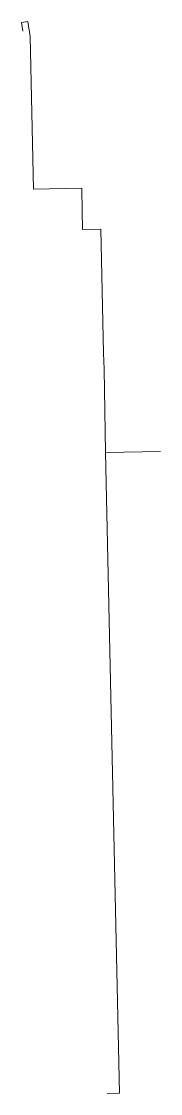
# Model space of a CAD drawing. Header units: metres. Extents: x 433051 to 433069, y 4589724 to 4589865.
import ezdxf

# ---------------------------------------------------------------- set-up
doc = ezdxf.new("R2010")
doc.units = ezdxf.units.M
doc.header["$MEASUREMENT"] = 0
doc.layers.add('01_I_Ascensor_l', color=251, linetype='Continuous', lineweight=0, true_color=0x646464)
doc.layers.add('01_I_Horitzontal_l', color=251, linetype='Continuous', lineweight=0, true_color=0x646464)

msp = doc.modelspace()

# ---------------------------------------------------------------- linework, layer by layer
at = {"layer": '01_I_Ascensor_l'}
for p, q in [((433050.842438, 4589864.4724), (433051.672726, 4589864.607152, -10)), ((433061.572472, 4589821.157054, -10), (433061.667991, 4589819.054231, -30))]:
    msp.add_line(p, q, dxfattribs=at)
at = {"layer": '01_I_Horitzontal_l'}
for p, q in [((433051.027563, 4589863.331738), (433050.842438, 4589864.4724)), ((433061.667991, 4589819.054231, -30), (433061.830377, 4589808.147875, -30)), ((433061.830377, 4589808.147875, -30), (433069.025421, 4589808.294658, -30))]:
    msp.add_line(p, q, dxfattribs=at)
at = {"layer": '01_I_Horitzontal_l', "flags": 128}
for points, elevation in [([(433051.672726, 4589864.607152), (433051.986807, 4589862.617872), (433052.412656, 4589842.622838), (433058.724702, 4589842.75727), (433058.787331, 4589839.816638)], -10), ([(433058.787331, 4589839.816638), (433058.839634, 4589837.360816), (433061.226286, 4589837.411646), (433061.572472, 4589821.157054)], -10), ([(433061.830377, 4589808.147875), (433063.679842, 4589724.220713), (433062.033772, 4589724.185579)], -30)]:
    msp.add_lwpolyline(points, dxfattribs=dict(at, elevation=elevation))

doc.saveas('drawing.dxf')
